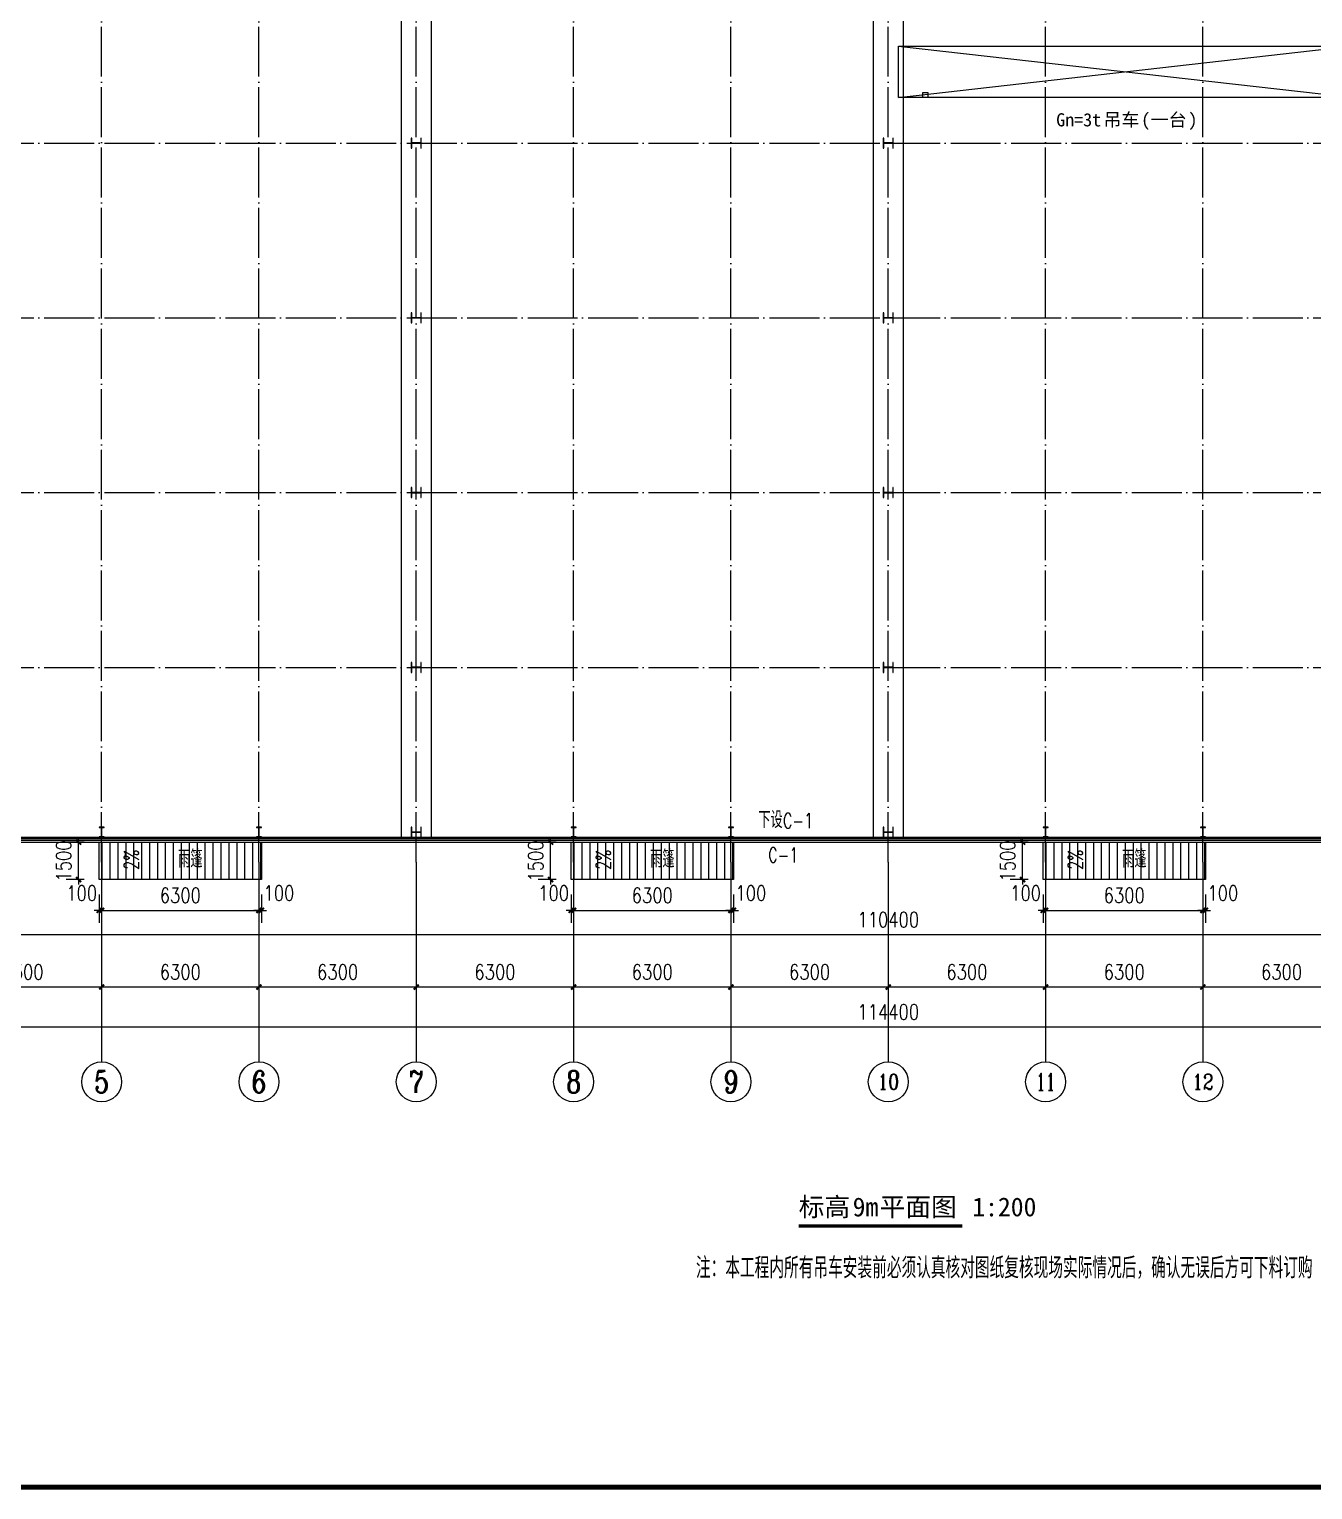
# Model space of a CAD drawing. Extents: x -21908402 to 2288787, y 79687 to 5079726.
# Drawn here: x 2142909 to 2194310, y 319187 to 377685 of the extents above; entities that cross this region are included whole.
import ezdxf
from ezdxf.enums import TextEntityAlignment as Align

# ---------------------------------------------------------------- set-up
doc = ezdxf.new("R2010")
doc.units = 0
doc.header["$LTSCALE"] = 1000
doc.linetypes.add('DOTE', pattern=[2.42, 2, -0.2, 0.02, -0.2])
doc.layers.get('0').update_dxf_attribs({"linetype": 'CONTINUOUS'})
doc.layers.get('DEFPOINTS').update_dxf_attribs({"linetype": 'CONTINUOUS'})
for name, color, linetype in [('AXIS', 3, 'CONTINUOUS'), ('AXIS_TEXT', 7, 'CONTINUOUS'), ('COLUMN', 9, 'CONTINUOUS'), ('DIM_SYMB', 3, 'CONTINUOUS'), ('DOTE', 1, 'DOTE'), ('PUB_DIM', 3, 'CONTINUOUS'), ('PUB_TEXT', 7, 'CONTINUOUS'), ('PUB_TITLE', 4, 'CONTINUOUS'), ('WALL', 6, 'CONTINUOUS'), ('WINDOW', 94, 'CONTINUOUS'), ('WINDOW_TEXT', 7, 'CONTINUOUS'), ('填充', 8, 'CONTINUOUS')]:
    doc.layers.add(name, color=color, linetype=linetype)
doc.styles.add('_TCH_AXIS', font='COMPLEX', dxfattribs={"bigfont": 'GBCBIG'})
doc.styles.add('_TCH_DIM', font='SIMPLEX', dxfattribs={"bigfont": 'GBCBIG'})
doc.styles.add('_TCH_DYN', font='')
doc.styles.add('_TCH_WINDOW', font='SIMPLEX', dxfattribs={"bigfont": 'GBCBIG'})
doc.styles.add('COMPLEX', font='COMPLEX')
doc.styles.add('DIM_FONT', font='simplex.shx', dxfattribs={"width": 0.8})
doc.styles.get("Standard").update_dxf_attribs({"font": 'tssdeng.shx', "width": 0.7, "bigfont": 'hztxt.shx'})
doc.styles.get('_TCH_DYN').set_extended_font_data('SimSun')
doc.dimstyles.new('DIMN200', dxfattribs={"dimscale": 2, "dimtxt": 300, "dimasz": 100, "dimexe": 250, "dimexo": 300, "dimgap": 150, "dimtad": 1, "dimdec": 0, "dimzin": 0, "dimtxsty": 'DIM_FONT', "dimblk": 'ARCHTICK', "dimcen": 0.09, "dimclrt": 7, "dimazin": 3, "dimtfac": 1, "dimtdec": 0, "dimtix": 1, "dimtmove": 0, "dimatfit": 3, "dimtolj": 1, "dimtzin": 0})

# ---------------------------------------------------------------- blocks, each defined once
blk = doc.blocks.new('DC')
at = {"color": 2}
for p, q in [((2139922, 388954), (2158083, 391012)), ((2139922, 391012), (2158083, 388954))]:
    blk.add_line(p, q, dxfattribs=at)
for points in [[(2139922, 391012), (2158083, 391012), (2158083, 388954), (2139922, 388954)], [(2140895, 389154), (2141095, 389154), (2141095, 388954), (2140895, 388954)]]:
    blk.add_lwpolyline(points, close=True, dxfattribs=at)
blk = doc.blocks.new('_ARCHTICK')
at = {"color": 0, "linetype": 'BYBLOCK', "const_width": 0.4}
blk.add_lwpolyline([(-0.5, -0.5), (0.5, 0.5)], dxfattribs=at)
blk = doc.blocks.new('*D214')
at = {"layer": 'DEFPOINTS', "color": 0}
for p in [(2182689, 345125), (2183510, 345125), (2183510, 343625)]:
    blk.add_point(p, dxfattribs=at)
at = {"layer": 'PUB_DIM', "color": 0}
for p, q in [((2182689, 345125), (2182689, 345325)), ((2182910, 345125), (2182189, 345125)), ((2182689, 343625), (2182689, 345125)), ((2182910, 343625), (2182189, 343625)), ((2182689, 343625), (2182689, 343425))]:
    blk.add_line(p, q, dxfattribs=at)
at = {"layer": 'PUB_DIM', "color": 0, "xscale": 200, "yscale": 200, "zscale": 200}
for p, rotation in [((2182689, 345125), 270), ((2182689, 343625), 90)]:
    blk.add_blockref('_ARCHTICK', p, dxfattribs=dict(at, rotation=rotation))
at = {"layer": 'PUB_DIM', "color": 7, "insert": (2182089, 344375), "char_height": 600, "attachment_point": 5, "rotation": 90, "style": 'DIM_FONT'}
blk.add_mtext('\\A1;1500', dxfattribs=at)
blk = doc.blocks.new('*D215')
at = {"layer": 'DEFPOINTS', "color": 0}
for p in [(2183510, 343625), (2183610, 343625), (2183610, 342395)]:
    blk.add_point(p, dxfattribs=at)
at = {"layer": 'PUB_DIM', "color": 0}
for p, q in [((2183510, 343025), (2183510, 341895)), ((2183610, 343025), (2183610, 341895)), ((2183510, 342395), (2183310, 342395)), ((2183510, 342395), (2183610, 342395)), ((2183610, 342395), (2183810, 342395))]:
    blk.add_line(p, q, dxfattribs=at)
at = {"layer": 'PUB_DIM', "color": 0, "xscale": 200, "yscale": 200, "zscale": 200}
blk.add_blockref('_ARCHTICK', (2183510, 342395), dxfattribs=at)
at = {"layer": 'PUB_DIM', "color": 0, "xscale": 200, "yscale": 200, "zscale": 200, "rotation": 180}
blk.add_blockref('_ARCHTICK', (2183610, 342395), dxfattribs=at)
at = {"layer": 'PUB_DIM', "color": 7, "insert": (2182810, 343085), "char_height": 600, "attachment_point": 5, "style": 'DIM_FONT'}
blk.add_mtext('\\A1;100', dxfattribs=at)
blk = doc.blocks.new('*D216')
at = {"layer": 'DEFPOINTS', "color": 0}
for p in [(2183610, 343625), (2189910, 343625), (2189910, 342395)]:
    blk.add_point(p, dxfattribs=at)
at = {"layer": 'PUB_DIM', "color": 0}
for p, q in [((2183610, 343025), (2183610, 341895)), ((2189910, 343025), (2189910, 341895)), ((2183610, 342395), (2189910, 342395))]:
    blk.add_line(p, q, dxfattribs=at)
at = {"layer": 'PUB_DIM', "color": 0, "xscale": 200, "yscale": 200, "zscale": 200, "rotation": 180}
blk.add_blockref('_ARCHTICK', (2183610, 342395), dxfattribs=at)
at = {"layer": 'PUB_DIM', "color": 0, "xscale": 200, "yscale": 200, "zscale": 200}
blk.add_blockref('_ARCHTICK', (2189910, 342395), dxfattribs=at)
at = {"layer": 'PUB_DIM', "color": 7, "insert": (2186760, 342995), "char_height": 600, "attachment_point": 5, "style": 'DIM_FONT'}
blk.add_mtext('\\A1;6300', dxfattribs=at)
blk = doc.blocks.new('*D217')
at = {"layer": 'DEFPOINTS', "color": 0}
for p in [(2189910, 343625), (2190010, 343625), (2190010, 342395)]:
    blk.add_point(p, dxfattribs=at)
at = {"layer": 'PUB_DIM', "color": 0}
for p, q in [((2189910, 343025), (2189910, 341895)), ((2190010, 343025), (2190010, 341895)), ((2189910, 342395), (2189710, 342395)), ((2189910, 342395), (2190010, 342395)), ((2190010, 342395), (2190210, 342395))]:
    blk.add_line(p, q, dxfattribs=at)
at = {"layer": 'PUB_DIM', "color": 0, "xscale": 200, "yscale": 200, "zscale": 200}
blk.add_blockref('_ARCHTICK', (2189910, 342395), dxfattribs=at)
at = {"layer": 'PUB_DIM', "color": 0, "xscale": 200, "yscale": 200, "zscale": 200, "rotation": 180}
blk.add_blockref('_ARCHTICK', (2190010, 342395), dxfattribs=at)
at = {"layer": 'PUB_DIM', "color": 7, "insert": (2190710, 343085), "char_height": 600, "attachment_point": 5, "style": 'DIM_FONT'}
blk.add_mtext('\\A1;100', dxfattribs=at)
blk = doc.blocks.new('*D218')
at = {"layer": 'DEFPOINTS', "color": 0}
for p in [(2163789, 345125), (2164610, 345125), (2164610, 343625)]:
    blk.add_point(p, dxfattribs=at)
at = {"layer": 'PUB_DIM', "color": 0}
for p, q in [((2163789, 345125), (2163789, 345325)), ((2164010, 345125), (2163289, 345125)), ((2163789, 343625), (2163789, 345125)), ((2164010, 343625), (2163289, 343625)), ((2163789, 343625), (2163789, 343425))]:
    blk.add_line(p, q, dxfattribs=at)
at = {"layer": 'PUB_DIM', "color": 0, "xscale": 200, "yscale": 200, "zscale": 200}
for p, rotation in [((2163789, 345125), 270), ((2163789, 343625), 90)]:
    blk.add_blockref('_ARCHTICK', p, dxfattribs=dict(at, rotation=rotation))
at = {"layer": 'PUB_DIM', "color": 7, "insert": (2163189, 344375), "char_height": 600, "attachment_point": 5, "rotation": 90, "style": 'DIM_FONT'}
blk.add_mtext('\\A1;1500', dxfattribs=at)
blk = doc.blocks.new('*D219')
at = {"layer": 'DEFPOINTS', "color": 0}
for p in [(2164610, 343625), (2164710, 343625), (2164710, 342395)]:
    blk.add_point(p, dxfattribs=at)
at = {"layer": 'PUB_DIM', "color": 0}
for p, q in [((2164610, 343025), (2164610, 341895)), ((2164710, 343025), (2164710, 341895)), ((2164610, 342395), (2164410, 342395)), ((2164610, 342395), (2164710, 342395)), ((2164710, 342395), (2164910, 342395))]:
    blk.add_line(p, q, dxfattribs=at)
at = {"layer": 'PUB_DIM', "color": 0, "xscale": 200, "yscale": 200, "zscale": 200}
blk.add_blockref('_ARCHTICK', (2164610, 342395), dxfattribs=at)
at = {"layer": 'PUB_DIM', "color": 0, "xscale": 200, "yscale": 200, "zscale": 200, "rotation": 180}
blk.add_blockref('_ARCHTICK', (2164710, 342395), dxfattribs=at)
at = {"layer": 'PUB_DIM', "color": 7, "insert": (2163910, 343085), "char_height": 600, "attachment_point": 5, "style": 'DIM_FONT'}
blk.add_mtext('\\A1;100', dxfattribs=at)
blk = doc.blocks.new('*D220')
at = {"layer": 'DEFPOINTS', "color": 0}
for p in [(2164710, 343625), (2171010, 343625), (2171010, 342395)]:
    blk.add_point(p, dxfattribs=at)
at = {"layer": 'PUB_DIM', "color": 0}
for p, q in [((2164710, 343025), (2164710, 341895)), ((2171010, 343025), (2171010, 341895)), ((2164710, 342395), (2171010, 342395))]:
    blk.add_line(p, q, dxfattribs=at)
at = {"layer": 'PUB_DIM', "color": 0, "xscale": 200, "yscale": 200, "zscale": 200, "rotation": 180}
blk.add_blockref('_ARCHTICK', (2164710, 342395), dxfattribs=at)
at = {"layer": 'PUB_DIM', "color": 0, "xscale": 200, "yscale": 200, "zscale": 200}
blk.add_blockref('_ARCHTICK', (2171010, 342395), dxfattribs=at)
at = {"layer": 'PUB_DIM', "color": 7, "insert": (2167860, 342995), "char_height": 600, "attachment_point": 5, "style": 'DIM_FONT'}
blk.add_mtext('\\A1;6300', dxfattribs=at)
blk = doc.blocks.new('*D221')
at = {"layer": 'DEFPOINTS', "color": 0}
for p in [(2171010, 343625), (2171110, 343625), (2171110, 342395)]:
    blk.add_point(p, dxfattribs=at)
at = {"layer": 'PUB_DIM', "color": 0}
for p, q in [((2171010, 343025), (2171010, 341895)), ((2171110, 343025), (2171110, 341895)), ((2171010, 342395), (2170810, 342395)), ((2171010, 342395), (2171110, 342395)), ((2171110, 342395), (2171310, 342395))]:
    blk.add_line(p, q, dxfattribs=at)
at = {"layer": 'PUB_DIM', "color": 0, "xscale": 200, "yscale": 200, "zscale": 200}
blk.add_blockref('_ARCHTICK', (2171010, 342395), dxfattribs=at)
at = {"layer": 'PUB_DIM', "color": 0, "xscale": 200, "yscale": 200, "zscale": 200, "rotation": 180}
blk.add_blockref('_ARCHTICK', (2171110, 342395), dxfattribs=at)
at = {"layer": 'PUB_DIM', "color": 7, "insert": (2171810, 343085), "char_height": 600, "attachment_point": 5, "style": 'DIM_FONT'}
blk.add_mtext('\\A1;100', dxfattribs=at)
blk = doc.blocks.new('*D222')
at = {"layer": 'DEFPOINTS', "color": 0}
for p in [(2144889, 345125), (2145710, 345125), (2145710, 343625)]:
    blk.add_point(p, dxfattribs=at)
at = {"layer": 'PUB_DIM', "color": 0}
for p, q in [((2144889, 345125), (2144889, 345325)), ((2145110, 345125), (2144389, 345125)), ((2144889, 343625), (2144889, 345125)), ((2145110, 343625), (2144389, 343625)), ((2144889, 343625), (2144889, 343425))]:
    blk.add_line(p, q, dxfattribs=at)
at = {"layer": 'PUB_DIM', "color": 0, "xscale": 200, "yscale": 200, "zscale": 200}
for p, rotation in [((2144889, 345125), 270), ((2144889, 343625), 90)]:
    blk.add_blockref('_ARCHTICK', p, dxfattribs=dict(at, rotation=rotation))
at = {"layer": 'PUB_DIM', "color": 7, "insert": (2144289, 344375), "char_height": 600, "attachment_point": 5, "rotation": 90, "style": 'DIM_FONT'}
blk.add_mtext('\\A1;1500', dxfattribs=at)
blk = doc.blocks.new('*D223')
at = {"layer": 'DEFPOINTS', "color": 0}
for p in [(2145710, 343625), (2145810, 343625), (2145810, 342395)]:
    blk.add_point(p, dxfattribs=at)
at = {"layer": 'PUB_DIM', "color": 0}
for p, q in [((2145710, 343025), (2145710, 341895)), ((2145810, 343025), (2145810, 341895)), ((2145710, 342395), (2145510, 342395)), ((2145710, 342395), (2145810, 342395)), ((2145810, 342395), (2146010, 342395))]:
    blk.add_line(p, q, dxfattribs=at)
at = {"layer": 'PUB_DIM', "color": 0, "xscale": 200, "yscale": 200, "zscale": 200}
blk.add_blockref('_ARCHTICK', (2145710, 342395), dxfattribs=at)
at = {"layer": 'PUB_DIM', "color": 0, "xscale": 200, "yscale": 200, "zscale": 200, "rotation": 180}
blk.add_blockref('_ARCHTICK', (2145810, 342395), dxfattribs=at)
at = {"layer": 'PUB_DIM', "color": 7, "insert": (2145010, 343085), "char_height": 600, "attachment_point": 5, "style": 'DIM_FONT'}
blk.add_mtext('\\A1;100', dxfattribs=at)
blk = doc.blocks.new('*D224')
at = {"layer": 'DEFPOINTS', "color": 0}
for p in [(2145810, 343625), (2152110, 343625), (2152110, 342395)]:
    blk.add_point(p, dxfattribs=at)
at = {"layer": 'PUB_DIM', "color": 0}
for p, q in [((2145810, 343025), (2145810, 341895)), ((2152110, 343025), (2152110, 341895)), ((2145810, 342395), (2152110, 342395))]:
    blk.add_line(p, q, dxfattribs=at)
at = {"layer": 'PUB_DIM', "color": 0, "xscale": 200, "yscale": 200, "zscale": 200, "rotation": 180}
blk.add_blockref('_ARCHTICK', (2145810, 342395), dxfattribs=at)
at = {"layer": 'PUB_DIM', "color": 0, "xscale": 200, "yscale": 200, "zscale": 200}
blk.add_blockref('_ARCHTICK', (2152110, 342395), dxfattribs=at)
at = {"layer": 'PUB_DIM', "color": 7, "insert": (2148960, 342995), "char_height": 600, "attachment_point": 5, "style": 'DIM_FONT'}
blk.add_mtext('\\A1;6300', dxfattribs=at)
blk = doc.blocks.new('*D225')
at = {"layer": 'DEFPOINTS', "color": 0}
for p in [(2152110, 343625), (2152210, 343625), (2152210, 342395)]:
    blk.add_point(p, dxfattribs=at)
at = {"layer": 'PUB_DIM', "color": 0}
for p, q in [((2152110, 343025), (2152110, 341895)), ((2152210, 343025), (2152210, 341895)), ((2152110, 342395), (2151910, 342395)), ((2152110, 342395), (2152210, 342395)), ((2152210, 342395), (2152410, 342395))]:
    blk.add_line(p, q, dxfattribs=at)
at = {"layer": 'PUB_DIM', "color": 0, "xscale": 200, "yscale": 200, "zscale": 200}
blk.add_blockref('_ARCHTICK', (2152110, 342395), dxfattribs=at)
at = {"layer": 'PUB_DIM', "color": 0, "xscale": 200, "yscale": 200, "zscale": 200, "rotation": 180}
blk.add_blockref('_ARCHTICK', (2152210, 342395), dxfattribs=at)
at = {"layer": 'PUB_DIM', "color": 7, "insert": (2152910, 343085), "char_height": 600, "attachment_point": 5, "style": 'DIM_FONT'}
blk.add_mtext('\\A1;100', dxfattribs=at)
blk = doc.blocks.new('*D240')
at = {"layer": 'DEFPOINTS', "color": 0}
for p in [(2122110, 344828), (2232510, 344828), (2232510, 341421)]:
    blk.add_point(p, dxfattribs=at)
at = {"layer": 'PUB_DIM', "color": 0}
for p, q in [((2122110, 344228), (2122110, 340921)), ((2232510, 344228), (2232510, 340921)), ((2122110, 341421), (2232510, 341421))]:
    blk.add_line(p, q, dxfattribs=at)
at = {"layer": 'PUB_DIM', "color": 0, "xscale": 200, "yscale": 200, "zscale": 200, "rotation": 180}
blk.add_blockref('_ARCHTICK', (2122110, 341421), dxfattribs=at)
at = {"layer": 'PUB_DIM', "color": 0, "xscale": 200, "yscale": 200, "zscale": 200}
blk.add_blockref('_ARCHTICK', (2232510, 341421), dxfattribs=at)
at = {"layer": 'PUB_DIM', "color": 7, "insert": (2177310, 342021), "char_height": 600, "attachment_point": 5, "style": 'DIM_FONT'}
blk.add_mtext('\\A1;110400', dxfattribs=at)
blk = doc.blocks.new('*D267')
at = {"layer": 'AXIS', "color": 0}
for p, q in [((2139510, 343725), (2139510, 338825)), ((2145810, 343725), (2145810, 338825)), ((2139510, 339325), (2145810, 339325))]:
    blk.add_line(p, q, dxfattribs=at)
at = {"layer": 'DEFPOINTS', "color": 0}
for p in [(2139510, 344325), (2145810, 344325), (2145810, 339325)]:
    blk.add_point(p, dxfattribs=at)
at = {"layer": 'AXIS', "color": 0, "xscale": 200, "yscale": 200, "zscale": 200, "rotation": 180}
blk.add_blockref('_ARCHTICK', (2139510, 339325), dxfattribs=at)
at = {"layer": 'AXIS', "color": 0, "xscale": 200, "yscale": 200, "zscale": 200}
blk.add_blockref('_ARCHTICK', (2145810, 339325), dxfattribs=at)
at = {"layer": 'AXIS', "color": 7, "insert": (2142660, 339925), "char_height": 600, "attachment_point": 5, "style": 'DIM_FONT'}
blk.add_mtext('\\A1;6300', dxfattribs=at)
blk = doc.blocks.new('*D268')
at = {"layer": 'AXIS', "color": 0}
for p, q in [((2145810, 343725), (2145810, 338825)), ((2152110, 343725), (2152110, 338825)), ((2145810, 339325), (2152110, 339325))]:
    blk.add_line(p, q, dxfattribs=at)
at = {"layer": 'DEFPOINTS', "color": 0}
for p in [(2145810, 344325), (2152110, 344325), (2152110, 339325)]:
    blk.add_point(p, dxfattribs=at)
at = {"layer": 'AXIS', "color": 0, "xscale": 200, "yscale": 200, "zscale": 200, "rotation": 180}
blk.add_blockref('_ARCHTICK', (2145810, 339325), dxfattribs=at)
at = {"layer": 'AXIS', "color": 0, "xscale": 200, "yscale": 200, "zscale": 200}
blk.add_blockref('_ARCHTICK', (2152110, 339325), dxfattribs=at)
at = {"layer": 'AXIS', "color": 7, "insert": (2148960, 339925), "char_height": 600, "attachment_point": 5, "style": 'DIM_FONT'}
blk.add_mtext('\\A1;6300', dxfattribs=at)
blk = doc.blocks.new('*D269')
at = {"layer": 'AXIS', "color": 0}
for p, q in [((2152110, 343725), (2152110, 338825)), ((2158410, 343725), (2158410, 338825)), ((2152110, 339325), (2158410, 339325))]:
    blk.add_line(p, q, dxfattribs=at)
at = {"layer": 'DEFPOINTS', "color": 0}
for p in [(2152110, 344325), (2158410, 344325), (2158410, 339325)]:
    blk.add_point(p, dxfattribs=at)
at = {"layer": 'AXIS', "color": 0, "xscale": 200, "yscale": 200, "zscale": 200, "rotation": 180}
blk.add_blockref('_ARCHTICK', (2152110, 339325), dxfattribs=at)
at = {"layer": 'AXIS', "color": 0, "xscale": 200, "yscale": 200, "zscale": 200}
blk.add_blockref('_ARCHTICK', (2158410, 339325), dxfattribs=at)
at = {"layer": 'AXIS', "color": 7, "insert": (2155260, 339925), "char_height": 600, "attachment_point": 5, "style": 'DIM_FONT'}
blk.add_mtext('\\A1;6300', dxfattribs=at)
blk = doc.blocks.new('*D270')
at = {"layer": 'AXIS', "color": 0}
for p, q in [((2158410, 343725), (2158410, 338825)), ((2164710, 343725), (2164710, 338825)), ((2158410, 339325), (2164710, 339325))]:
    blk.add_line(p, q, dxfattribs=at)
at = {"layer": 'DEFPOINTS', "color": 0}
for p in [(2158410, 344325), (2164710, 344325), (2164710, 339325)]:
    blk.add_point(p, dxfattribs=at)
at = {"layer": 'AXIS', "color": 0, "xscale": 200, "yscale": 200, "zscale": 200, "rotation": 180}
blk.add_blockref('_ARCHTICK', (2158410, 339325), dxfattribs=at)
at = {"layer": 'AXIS', "color": 0, "xscale": 200, "yscale": 200, "zscale": 200}
blk.add_blockref('_ARCHTICK', (2164710, 339325), dxfattribs=at)
at = {"layer": 'AXIS', "color": 7, "insert": (2161560, 339925), "char_height": 600, "attachment_point": 5, "style": 'DIM_FONT'}
blk.add_mtext('\\A1;6300', dxfattribs=at)
blk = doc.blocks.new('*D271')
at = {"layer": 'AXIS', "color": 0}
for p, q in [((2164710, 343725), (2164710, 338825)), ((2171010, 343725), (2171010, 338825)), ((2164710, 339325), (2171010, 339325))]:
    blk.add_line(p, q, dxfattribs=at)
at = {"layer": 'DEFPOINTS', "color": 0}
for p in [(2164710, 344325), (2171010, 344325), (2171010, 339325)]:
    blk.add_point(p, dxfattribs=at)
at = {"layer": 'AXIS', "color": 0, "xscale": 200, "yscale": 200, "zscale": 200, "rotation": 180}
blk.add_blockref('_ARCHTICK', (2164710, 339325), dxfattribs=at)
at = {"layer": 'AXIS', "color": 0, "xscale": 200, "yscale": 200, "zscale": 200}
blk.add_blockref('_ARCHTICK', (2171010, 339325), dxfattribs=at)
at = {"layer": 'AXIS', "color": 7, "insert": (2167860, 339925), "char_height": 600, "attachment_point": 5, "style": 'DIM_FONT'}
blk.add_mtext('\\A1;6300', dxfattribs=at)
blk = doc.blocks.new('*D272')
at = {"layer": 'AXIS', "color": 0}
for p, q in [((2171010, 343725), (2171010, 338825)), ((2177310, 343725), (2177310, 338825)), ((2171010, 339325), (2177310, 339325))]:
    blk.add_line(p, q, dxfattribs=at)
at = {"layer": 'DEFPOINTS', "color": 0}
for p in [(2171010, 344325), (2177310, 344325), (2177310, 339325)]:
    blk.add_point(p, dxfattribs=at)
at = {"layer": 'AXIS', "color": 0, "xscale": 200, "yscale": 200, "zscale": 200, "rotation": 180}
blk.add_blockref('_ARCHTICK', (2171010, 339325), dxfattribs=at)
at = {"layer": 'AXIS', "color": 0, "xscale": 200, "yscale": 200, "zscale": 200}
blk.add_blockref('_ARCHTICK', (2177310, 339325), dxfattribs=at)
at = {"layer": 'AXIS', "color": 7, "insert": (2174160, 339925), "char_height": 600, "attachment_point": 5, "style": 'DIM_FONT'}
blk.add_mtext('\\A1;6300', dxfattribs=at)
blk = doc.blocks.new('*D273')
at = {"layer": 'AXIS', "color": 0}
for p, q in [((2177310, 343725), (2177310, 338825)), ((2183610, 343725), (2183610, 338825)), ((2177310, 339325), (2183610, 339325))]:
    blk.add_line(p, q, dxfattribs=at)
at = {"layer": 'DEFPOINTS', "color": 0}
for p in [(2177310, 344325), (2183610, 344325), (2183610, 339325)]:
    blk.add_point(p, dxfattribs=at)
at = {"layer": 'AXIS', "color": 0, "xscale": 200, "yscale": 200, "zscale": 200, "rotation": 180}
blk.add_blockref('_ARCHTICK', (2177310, 339325), dxfattribs=at)
at = {"layer": 'AXIS', "color": 0, "xscale": 200, "yscale": 200, "zscale": 200}
blk.add_blockref('_ARCHTICK', (2183610, 339325), dxfattribs=at)
at = {"layer": 'AXIS', "color": 7, "insert": (2180460, 339925), "char_height": 600, "attachment_point": 5, "style": 'DIM_FONT'}
blk.add_mtext('\\A1;6300', dxfattribs=at)
blk = doc.blocks.new('*D274')
at = {"layer": 'AXIS', "color": 0}
for p, q in [((2183610, 343725), (2183610, 338825)), ((2189910, 343725), (2189910, 338825)), ((2183610, 339325), (2189910, 339325))]:
    blk.add_line(p, q, dxfattribs=at)
at = {"layer": 'DEFPOINTS', "color": 0}
for p in [(2183610, 344325), (2189910, 344325), (2189910, 339325)]:
    blk.add_point(p, dxfattribs=at)
at = {"layer": 'AXIS', "color": 0, "xscale": 200, "yscale": 200, "zscale": 200, "rotation": 180}
blk.add_blockref('_ARCHTICK', (2183610, 339325), dxfattribs=at)
at = {"layer": 'AXIS', "color": 0, "xscale": 200, "yscale": 200, "zscale": 200}
blk.add_blockref('_ARCHTICK', (2189910, 339325), dxfattribs=at)
at = {"layer": 'AXIS', "color": 7, "insert": (2186760, 339925), "char_height": 600, "attachment_point": 5, "style": 'DIM_FONT'}
blk.add_mtext('\\A1;6300', dxfattribs=at)
blk = doc.blocks.new('*D275')
at = {"layer": 'AXIS', "color": 0}
for p, q in [((2189910, 343725), (2189910, 338825)), ((2196210, 343725), (2196210, 338825)), ((2189910, 339325), (2196210, 339325))]:
    blk.add_line(p, q, dxfattribs=at)
at = {"layer": 'DEFPOINTS', "color": 0}
for p in [(2189910, 344325), (2196210, 344325), (2196210, 339325)]:
    blk.add_point(p, dxfattribs=at)
at = {"layer": 'AXIS', "color": 0, "xscale": 200, "yscale": 200, "zscale": 200, "rotation": 180}
blk.add_blockref('_ARCHTICK', (2189910, 339325), dxfattribs=at)
at = {"layer": 'AXIS', "color": 0, "xscale": 200, "yscale": 200, "zscale": 200}
blk.add_blockref('_ARCHTICK', (2196210, 339325), dxfattribs=at)
at = {"layer": 'AXIS', "color": 7, "insert": (2193060, 339925), "char_height": 600, "attachment_point": 5, "style": 'DIM_FONT'}
blk.add_mtext('\\A1;6300', dxfattribs=at)
blk = doc.blocks.new('*D283')
at = {"layer": 'AXIS', "color": 0}
for p, q in [((2120110, 343725), (2120110, 337225)), ((2234510, 343725), (2234510, 337225)), ((2120110, 337725), (2234510, 337725))]:
    blk.add_line(p, q, dxfattribs=at)
at = {"layer": 'DEFPOINTS', "color": 0}
for p in [(2120110, 344325), (2234510, 344325), (2234510, 337725)]:
    blk.add_point(p, dxfattribs=at)
at = {"layer": 'AXIS', "color": 0, "xscale": 200, "yscale": 200, "zscale": 200, "rotation": 180}
blk.add_blockref('_ARCHTICK', (2120110, 337725), dxfattribs=at)
at = {"layer": 'AXIS', "color": 0, "xscale": 200, "yscale": 200, "zscale": 200}
blk.add_blockref('_ARCHTICK', (2234510, 337725), dxfattribs=at)
at = {"layer": 'AXIS', "color": 7, "insert": (2177310, 338325), "char_height": 600, "attachment_point": 5, "style": 'DIM_FONT'}
blk.add_mtext('\\A1;114400', dxfattribs=at)
blk = doc.blocks.new('_AXISO')
blk.add_circle((0, 0), 0.5)
at = {"layer": 'AXIS_TEXT', "style": 'COMPLEX', "width": 1.041667}
blk.add_attdef('A', text='', height=0.56, dxfattribs=at).set_placement((-0.25, -0.28), (0.25, -0.28), align=Align.FIT)
blk = doc.blocks.new('$WINLIB2D$00000001')
at = {"color": 0}
for points in [[(-0.5, 0.5), (0.5, 0.5)], [(0.5, 0.16667), (-0.5, 0.16667)], [(0.5, -0.16667), (-0.5, -0.16667)], [(-0.5, -0.5), (0.5, -0.5)]]:
    blk.add_lwpolyline(points, dxfattribs=at)

msp = doc.modelspace()

# ---------------------------------------------------------------- hatches: boundary and pattern name
at = {"layer": '填充'}
h = msp.add_hatch(dxfattribs=at)
h.set_pattern_fill('ANSI31', color=1, scale=200, angle=45, style=0)
h.set_pattern_definition([(90, (18900, 0), (-317.5, 3e-14), [])])
h.paths.add_polyline_path([(2145710, 345125.2), (2152210, 345125.2), (2152210, 343625.2), (2145710, 343625.2)])
h = msp.add_hatch(dxfattribs=at)
h.set_pattern_fill('ANSI31', color=1, scale=200, angle=45, style=0)
h.set_pattern_definition([(90, (37800, 0), (-317.5, 3e-14), [])])
h.paths.add_polyline_path([(2164610, 345125.2), (2171110, 345125.2), (2171110, 343625.2), (2164610, 343625.2)])
h = msp.add_hatch(dxfattribs=at)
h.set_pattern_fill('ANSI31', color=1, scale=200, angle=45, style=0)
h.set_pattern_definition([(90, (56700, 0), (-317.5, 3e-14), [])])
h.paths.add_polyline_path([(2183510, 345125.2), (2190010, 345125.2), (2190010, 343625.2), (2183510, 343625.2)])

# ---------------------------------------------------------------- linework, layer by layer
at = {"color": 2, "linetype": 'DOTE', "const_width": 50}
for points in [[(2157810, 414925.2), (2157810, 345325.2)], [(2159010, 414925.2), (2159010, 345325.2)], [(2176710, 414925.2), (2176710, 345325.2)], [(2177910, 414925.2), (2177910, 345325.2)]]:
    msp.add_lwpolyline(points, dxfattribs=at)
for points in [[(2145710, 345125.2), (2152210, 345125.2), (2152210, 343625.2), (2145710, 343625.2)], [(2164610, 345125.2), (2171110, 345125.2), (2171110, 343625.2), (2164610, 343625.2)], [(2183510, 345125.2), (2190010, 345125.2), (2190010, 343625.2), (2183510, 343625.2)]]:
    msp.add_lwpolyline(points, close=True)
at = {"layer": 'AXIS'}
for p, q in [((2145810, 344325.2), (2145810, 336325.2)), ((2152110, 344325.2), (2152110, 336325.2)), ((2158410, 344325.2), (2158410, 336325.2)), ((2164710, 344325.2), (2164710, 336325.2)), ((2171010, 344325.2), (2171010, 336325.2)), ((2177310, 344325.2), (2177310, 336325.2)), ((2183610, 344325.2), (2183610, 336325.2)), ((2189910, 344325.2), (2189910, 336325.2))]:
    msp.add_line(p, q, dxfattribs=at)
at = {"layer": 'COLUMN'}
for p, q in [((2158226, 373325.2), (2158210, 373325.2)), ((2158210, 373325.2), (2158210, 372925.2)), ((2158226, 373130.2), (2158226, 373325.2)), ((2158610, 373325.2), (2158594, 373325.2)), ((2158594, 373325.2), (2158594, 373130.2)), ((2158610, 372925.2), (2158610, 373325.2)), ((2177126, 373325.2), (2177110, 373325.2)), ((2177110, 373325.2), (2177110, 372925.2)), ((2177126, 373130.2), (2177126, 373325.2)), ((2177510, 373325.2), (2177494, 373325.2)), ((2177494, 373325.2), (2177494, 373130.2)), ((2177510, 372925.2), (2177510, 373325.2)), ((2158210, 372925.2), (2158226, 372925.2)), ((2158594, 373130.2), (2158226, 373130.2)), ((2158226, 373120.2), (2158594, 373120.2)), ((2158226, 372925.2), (2158226, 373120.2)), ((2158594, 373120.2), (2158594, 372925.2)), ((2158594, 372925.2), (2158610, 372925.2)), ((2177110, 372925.2), (2177126, 372925.2)), ((2177494, 373130.2), (2177126, 373130.2)), ((2177126, 373120.2), (2177494, 373120.2)), ((2177126, 372925.2), (2177126, 373120.2)), ((2177494, 373120.2), (2177494, 372925.2)), ((2177494, 372925.2), (2177510, 372925.2)), ((2158226, 366325.2), (2158210, 366325.2)), ((2158210, 366325.2), (2158210, 365925.2)), ((2158226, 366130.2), (2158226, 366325.2)), ((2158610, 366325.2), (2158594, 366325.2)), ((2158594, 366325.2), (2158594, 366130.2)), ((2158610, 365925.2), (2158610, 366325.2)), ((2177126, 366325.2), (2177110, 366325.2)), ((2177110, 366325.2), (2177110, 365925.2)), ((2177126, 366130.2), (2177126, 366325.2)), ((2177510, 366325.2), (2177494, 366325.2)), ((2177494, 366325.2), (2177494, 366130.2)), ((2177510, 365925.2), (2177510, 366325.2)), ((2158210, 365925.2), (2158226, 365925.2)), ((2158594, 366130.2), (2158226, 366130.2)), ((2158226, 366120.2), (2158594, 366120.2)), ((2158226, 365925.2), (2158226, 366120.2)), ((2158594, 366120.2), (2158594, 365925.2)), ((2158594, 365925.2), (2158610, 365925.2)), ((2177110, 365925.2), (2177126, 365925.2)), ((2177494, 366130.2), (2177126, 366130.2)), ((2177126, 366120.2), (2177494, 366120.2)), ((2177126, 365925.2), (2177126, 366120.2)), ((2177494, 366120.2), (2177494, 365925.2)), ((2177494, 365925.2), (2177510, 365925.2)), ((2158226, 359325.2), (2158210, 359325.2)), ((2158210, 359325.2), (2158210, 358925.2)), ((2158226, 359130.2), (2158226, 359325.2)), ((2158610, 359325.2), (2158594, 359325.2)), ((2158594, 359325.2), (2158594, 359130.2)), ((2158610, 358925.2), (2158610, 359325.2)), ((2177126, 359325.2), (2177110, 359325.2)), ((2177110, 359325.2), (2177110, 358925.2)), ((2177126, 359130.2), (2177126, 359325.2)), ((2177510, 359325.2), (2177494, 359325.2)), ((2177494, 359325.2), (2177494, 359130.2)), ((2177510, 358925.2), (2177510, 359325.2)), ((2158210, 358925.2), (2158226, 358925.2)), ((2158594, 359130.2), (2158226, 359130.2)), ((2158226, 359120.2), (2158594, 359120.2)), ((2158226, 358925.2), (2158226, 359120.2)), ((2158594, 359120.2), (2158594, 358925.2)), ((2158594, 358925.2), (2158610, 358925.2)), ((2177110, 358925.2), (2177126, 358925.2)), ((2177494, 359130.2), (2177126, 359130.2)), ((2177126, 359120.2), (2177494, 359120.2)), ((2177126, 358925.2), (2177126, 359120.2)), ((2177494, 359120.2), (2177494, 358925.2)), ((2177494, 358925.2), (2177510, 358925.2)), ((2158226, 352325.2), (2158210, 352325.2)), ((2158210, 352325.2), (2158210, 351925.2)), ((2158226, 352130.2), (2158226, 352325.2)), ((2158610, 352325.2), (2158594, 352325.2)), ((2158594, 352325.2), (2158594, 352130.2)), ((2158610, 351925.2), (2158610, 352325.2)), ((2177126, 352325.2), (2177110, 352325.2)), ((2177110, 352325.2), (2177110, 351925.2)), ((2177126, 352130.2), (2177126, 352325.2)), ((2177510, 352325.2), (2177494, 352325.2)), ((2177494, 352325.2), (2177494, 352130.2)), ((2177510, 351925.2), (2177510, 352325.2)), ((2158210, 351925.2), (2158226, 351925.2)), ((2158594, 352130.2), (2158226, 352130.2)), ((2158226, 352120.2), (2158594, 352120.2)), ((2158226, 351925.2), (2158226, 352120.2)), ((2158594, 352120.2), (2158594, 351925.2)), ((2158594, 351925.2), (2158610, 351925.2)), ((2177110, 351925.2), (2177126, 351925.2)), ((2177494, 352130.2), (2177126, 352130.2)), ((2177126, 352120.2), (2177494, 352120.2)), ((2177126, 351925.2), (2177126, 352120.2)), ((2177494, 352120.2), (2177494, 351925.2)), ((2177494, 351925.2), (2177510, 351925.2)), ((2145910, 345725.2), (2145710, 345725.2)), ((2145710, 345725.2), (2145710, 345715.2)), ((2145910, 345715.2), (2145910, 345725.2)), ((2152210, 345725.2), (2152010, 345725.2)), ((2152010, 345725.2), (2152010, 345715.2)), ((2152210, 345715.2), (2152210, 345725.2)), ((2158226, 345725.2), (2158210, 345725.2)), ((2158210, 345725.2), (2158210, 345325.2)), ((2158226, 345530.2), (2158226, 345725.2)), ((2158610, 345725.2), (2158594, 345725.2)), ((2158594, 345725.2), (2158594, 345530.2)), ((2158610, 345325.2), (2158610, 345725.2)), ((2164810, 345725.2), (2164610, 345725.2)), ((2164610, 345725.2), (2164610, 345715.2)), ((2164810, 345715.2), (2164810, 345725.2)), ((2171110, 345725.2), (2170910, 345725.2)), ((2170910, 345725.2), (2170910, 345715.2)), ((2171110, 345715.2), (2171110, 345725.2)), ((2177126, 345725.2), (2177110, 345725.2)), ((2177110, 345725.2), (2177110, 345325.2)), ((2177126, 345530.2), (2177126, 345725.2)), ((2177510, 345725.2), (2177494, 345725.2)), ((2177494, 345725.2), (2177494, 345530.2)), ((2177510, 345325.2), (2177510, 345725.2)), ((2183710, 345725.2), (2183510, 345725.2)), ((2183510, 345725.2), (2183510, 345715.2)), ((2183710, 345715.2), (2183710, 345725.2)), ((2190010, 345725.2), (2189810, 345725.2)), ((2189810, 345725.2), (2189810, 345715.2)), ((2190010, 345715.2), (2190010, 345725.2)), ((2145710, 345715.2), (2145797.9, 345715.2)), ((2145797.9, 345335.2), (2145710, 345335.2)), ((2145710, 345335.2), (2145710, 345325.2)), ((2145710, 345325.2), (2145910, 345325.2)), ((2145797.9, 345715.2), (2145802.9, 345710.2)), ((2145802.9, 345340.2), (2145797.9, 345335.2)), ((2145802.9, 345710.2), (2145802.9, 345340.2)), ((2145808.9, 345710.2), (2145813.9, 345715.2)), ((2145808.9, 345340.2), (2145808.9, 345710.2)), ((2145813.9, 345335.2), (2145808.9, 345340.2)), ((2145813.9, 345715.2), (2145910, 345715.2)), ((2145910, 345335.2), (2145813.9, 345335.2)), ((2145910, 345325.2), (2145910, 345335.2)), ((2152010, 345715.2), (2152097.9, 345715.2)), ((2152097.9, 345335.2), (2152010, 345335.2)), ((2152010, 345335.2), (2152010, 345325.2)), ((2152010, 345325.2), (2152210, 345325.2)), ((2152097.9, 345715.2), (2152102.9, 345710.2)), ((2152102.9, 345340.2), (2152097.9, 345335.2)), ((2152102.9, 345710.2), (2152102.9, 345340.2)), ((2152108.9, 345710.2), (2152113.9, 345715.2)), ((2152108.9, 345340.2), (2152108.9, 345710.2)), ((2152113.9, 345335.2), (2152108.9, 345340.2)), ((2152113.9, 345715.2), (2152210, 345715.2)), ((2152210, 345335.2), (2152113.9, 345335.2)), ((2152210, 345325.2), (2152210, 345335.2)), ((2158210, 345325.2), (2158226, 345325.2)), ((2158594, 345530.2), (2158226, 345530.2)), ((2158226, 345520.2), (2158594, 345520.2)), ((2158226, 345325.2), (2158226, 345520.2)), ((2158594, 345520.2), (2158594, 345325.2)), ((2158594, 345325.2), (2158610, 345325.2)), ((2164610, 345715.2), (2164697.9, 345715.2)), ((2164697.9, 345335.2), (2164610, 345335.2)), ((2164610, 345335.2), (2164610, 345325.2)), ((2164610, 345325.2), (2164810, 345325.2)), ((2164697.9, 345715.2), (2164702.9, 345710.2)), ((2164702.9, 345340.2), (2164697.9, 345335.2)), ((2164702.9, 345710.2), (2164702.9, 345340.2)), ((2164708.9, 345710.2), (2164713.9, 345715.2)), ((2164708.9, 345340.2), (2164708.9, 345710.2)), ((2164713.9, 345335.2), (2164708.9, 345340.2)), ((2164713.9, 345715.2), (2164810, 345715.2)), ((2164810, 345335.2), (2164713.9, 345335.2)), ((2164810, 345325.2), (2164810, 345335.2)), ((2170910, 345715.2), (2170997.9, 345715.2)), ((2170997.9, 345335.2), (2170910, 345335.2)), ((2170910, 345335.2), (2170910, 345325.2)), ((2170910, 345325.2), (2171110, 345325.2)), ((2170997.9, 345715.2), (2171002.9, 345710.2)), ((2171002.9, 345340.2), (2170997.9, 345335.2)), ((2171002.9, 345710.2), (2171002.9, 345340.2)), ((2171008.9, 345710.2), (2171013.9, 345715.2)), ((2171008.9, 345340.2), (2171008.9, 345710.2)), ((2171013.9, 345335.2), (2171008.9, 345340.2)), ((2171013.9, 345715.2), (2171110, 345715.2)), ((2171110, 345335.2), (2171013.9, 345335.2)), ((2171110, 345325.2), (2171110, 345335.2)), ((2177110, 345325.2), (2177126, 345325.2)), ((2177494, 345530.2), (2177126, 345530.2)), ((2177126, 345520.2), (2177494, 345520.2)), ((2177126, 345325.2), (2177126, 345520.2)), ((2177494, 345520.2), (2177494, 345325.2)), ((2177494, 345325.2), (2177510, 345325.2)), ((2183510, 345715.2), (2183597.9, 345715.2)), ((2183597.9, 345335.2), (2183510, 345335.2)), ((2183510, 345335.2), (2183510, 345325.2)), ((2183510, 345325.2), (2183710, 345325.2)), ((2183597.9, 345715.2), (2183602.9, 345710.2)), ((2183602.9, 345340.2), (2183597.9, 345335.2)), ((2183602.9, 345710.2), (2183602.9, 345340.2)), ((2183608.9, 345710.2), (2183613.9, 345715.2)), ((2183608.9, 345340.2), (2183608.9, 345710.2)), ((2183613.9, 345335.2), (2183608.9, 345340.2)), ((2183613.9, 345715.2), (2183710, 345715.2)), ((2183710, 345335.2), (2183613.9, 345335.2)), ((2183710, 345325.2), (2183710, 345335.2)), ((2189810, 345715.2), (2189897.9, 345715.2)), ((2189897.9, 345335.2), (2189810, 345335.2)), ((2189810, 345335.2), (2189810, 345325.2)), ((2189810, 345325.2), (2190010, 345325.2)), ((2189897.9, 345715.2), (2189902.9, 345710.2)), ((2189902.9, 345340.2), (2189897.9, 345335.2)), ((2189902.9, 345710.2), (2189902.9, 345340.2)), ((2189908.9, 345710.2), (2189913.9, 345715.2)), ((2189908.9, 345340.2), (2189908.9, 345710.2)), ((2189913.9, 345335.2), (2189908.9, 345340.2)), ((2189913.9, 345715.2), (2190010, 345715.2)), ((2190010, 345335.2), (2189913.9, 345335.2)), ((2190010, 345325.2), (2190010, 345335.2))]:
    msp.add_line(p, q, dxfattribs=at)
at = {"layer": 'DIM_SYMB'}
for points in [[(2147512.8, 344914.3, 0, 0, 0), (2147512.8, 344487.8, 160, 0, 0), (2147512.8, 343887.8, 0, 0, 0)], [(2166412.8, 344914.3, 0, 0, 0), (2166412.8, 344487.8, 160, 0, 0), (2166412.8, 343887.8, 0, 0, 0)], [(2185312.8, 344914.3, 0, 0, 0), (2185312.8, 344487.8, 160, 0, 0), (2185312.8, 343887.8, 0, 0, 0)]]:
    msp.add_lwpolyline(points, format="xyseb", dxfattribs=at)
at = {"layer": 'DIM_SYMB', "const_width": 140}
msp.add_lwpolyline([(2173723.1, 329749.6), (2180273.3, 329749.6)], dxfattribs=at)
at = {"layer": 'DOTE'}
for p, q in [((2145810, 344325.2), (2145810, 415925.2)), ((2152110, 344325.2), (2152110, 415925.2)), ((2158410, 344325.2), (2158410, 415925.2)), ((2164710, 344325.2), (2164710, 415925.2)), ((2171010, 344325.2), (2171010, 415925.2)), ((2177310, 344325.2), (2177310, 415925.2)), ((2183610, 344325.2), (2183610, 415925.2)), ((2189910, 344325.2), (2189910, 415925.2)), ((2119310, 373125.2), (2235310, 373125.2)), ((2119310, 366125.2), (2235310, 366125.2)), ((2119310, 359125.2), (2235310, 359125.2)), ((2119310, 352125.2), (2235310, 352125.2)), ((2119310, 345325.2), (2235310, 345325.2))]:
    msp.add_line(p, q, dxfattribs=at)
at = {"layer": 'PUB_TITLE', "const_width": 200}
msp.add_lwpolyline([(2100686.8, 319287.5), (2261886.8, 319287.5), (2261886.8, 434087.5), (2100686.8, 434087.5)], close=True, dxfattribs=at)
at = {"layer": 'WALL'}
for p, q in [((2133310, 345325.2), (2145710, 345325.2)), ((2145910, 345325.2), (2152010, 345325.2)), ((2152210, 345325.2), (2164610, 345325.2)), ((2164810, 345325.2), (2170910, 345325.2)), ((2171110, 345325.2), (2183510, 345325.2)), ((2183710, 345325.2), (2189810, 345325.2)), ((2190010, 345325.2), (2202410, 345325.2)), ((2133210, 345125.2), (2145810, 345125.2)), ((2145810, 345125.2), (2152110, 345125.2)), ((2152110, 345125.2), (2164710, 345125.2)), ((2164710, 345125.2), (2171010, 345125.2)), ((2171010, 345125.2), (2183610, 345125.2)), ((2183610, 345125.2), (2189910, 345125.2)), ((2189910, 345125.2), (2202510, 345125.2))]:
    msp.add_line(p, q, dxfattribs=at)

# ---------------------------------------------------------------- block references
msp.add_blockref('DC', (37800, -14000))
at = {"layer": 'AXIS'}
ref = msp.add_blockref('_AXISO', (2145810, 335525.2), dxfattribs=dict(at, xscale=1600, yscale=1600, zscale=1600))
ref.add_attrib('A', '5', dxfattribs={"layer": 'AXIS_TEXT', "height": 876.8, "style": '_TCH_AXIS'}).set_placement((2145517.8, 335086.8), (2146102.3, 335086.8), align=Align.FIT)
ref = msp.add_blockref('_AXISO', (2152110, 335525.2), dxfattribs=dict(at, xscale=1600, yscale=1600, zscale=1600))
ref.add_attrib('A', '6', dxfattribs={"layer": 'AXIS_TEXT', "height": 876.8, "style": '_TCH_AXIS'}).set_placement((2151817.8, 335086.8), (2152402.3, 335086.8), align=Align.FIT)
ref = msp.add_blockref('_AXISO', (2158410, 335525.2), dxfattribs=dict(at, xscale=1600, yscale=1600, zscale=1600))
ref.add_attrib('A', '7', dxfattribs={"layer": 'AXIS_TEXT', "height": 876.8, "style": '_TCH_AXIS'}).set_placement((2158117.8, 335086.8), (2158702.3, 335086.8), align=Align.FIT)
ref = msp.add_blockref('_AXISO', (2164710, 335525.2), dxfattribs=dict(at, xscale=1600, yscale=1600, zscale=1600))
ref.add_attrib('A', '8', dxfattribs={"layer": 'AXIS_TEXT', "height": 876.8, "style": '_TCH_AXIS'}).set_placement((2164417.8, 335086.8), (2165002.3, 335086.8), align=Align.FIT)
ref = msp.add_blockref('_AXISO', (2171010, 335525.2), dxfattribs=dict(at, xscale=1600, yscale=1600, zscale=1600))
ref.add_attrib('A', '9', dxfattribs={"layer": 'AXIS_TEXT', "height": 876.8, "style": '_TCH_AXIS'}).set_placement((2170717.8, 335086.8), (2171302.3, 335086.8), align=Align.FIT)
ref = msp.add_blockref('_AXISO', (2177310, 335525.2), dxfattribs=dict(at, xscale=1600, yscale=1600, zscale=1600))
ref.add_attrib('A', '10', dxfattribs={"layer": 'AXIS_TEXT', "height": 618.45, "style": '_TCH_AXIS'}).set_placement((2176883, 335216), (2177737.1, 335216), align=Align.FIT)
ref = msp.add_blockref('_AXISO', (2183610, 335525.2), dxfattribs=dict(at, xscale=1600, yscale=1600, zscale=1600))
ref.add_attrib('A', '11', dxfattribs={"layer": 'AXIS_TEXT', "height": 688.85, "style": '_TCH_AXIS'}).set_placement((2183216.4, 335180.8), (2184003.7, 335180.8), align=Align.FIT)
ref = msp.add_blockref('_AXISO', (2189910, 335525.2), dxfattribs=dict(at, xscale=1600, yscale=1600, zscale=1600))
ref.add_attrib('A', '12', dxfattribs={"layer": 'AXIS_TEXT', "height": 618.45, "style": '_TCH_AXIS'}).set_placement((2189483, 335216), (2190337.1, 335216), align=Align.FIT)
at = {"layer": 'WINDOW'}
ref = msp.add_blockref('$WINLIB2D$00000001', (2177310, 345225.2), dxfattribs=dict(at, xscale=110400, yscale=-200, zscale=110400))
ref.add_attrib('A', 'C-1', (2172502, 344314.4), dxfattribs={"layer": 'WINDOW_TEXT', "height": 595, "style": '_TCH_WINDOW', "width": 0.705882})

# ---------------------------------------------------------------- texts
at = {"layer": 'PUB_TEXT', "style": '_TCH_DYN'}
for s, height, p in [('吊车', 528.56, (2185926.3, 373793.2)), ('一台', 528.56, (2187816.1, 373793.2)), ('Gn=3t', 528.56, (2184036.5, 373793.2)), ('(', 528.6, (2187438.2, 373793.2)), (')', 528.6, (2189328, 373793.2)), ('标高', 755.27, (2173723.1, 330139.3)), ('9m', 755.27, (2175883.5, 330139.3)), ('平面图', 755.27, (2176963.6, 330139.3)), ('1:200', 755.27, (2180673.3, 330139.3))]:
    msp.add_text(s, height=height, dxfattribs=at).set_placement(p)
at = {"layer": 'PUB_TEXT', "style": '_TCH_DIM', "width": 0.705882}
for p in [(2147302.8, 344021), (2166202.8, 344021), (2185102.8, 344021)]:
    msp.add_text('2%%%', height=595, rotation=90, dxfattribs=at).set_placement(p)
at = {"layer": 'PUB_TEXT', "width": 0.7}
for s, height, p in [('雨篷', 700, (2148873.8, 344108.3)), ('雨篷', 700, (2167773.8, 344108.3)), ('雨篷', 700, (2186673.8, 344108.3)), ('注：本工程内所有吊车安装前必须认真核对图纸复核现场实际情况后，确认无误后方可下料订购', 840, (2169607.6, 327655.3))]:
    msp.add_text(s, height=height, dxfattribs=at).set_placement(p)
at = {"layer": 'WINDOW_TEXT', "style": '_TCH_WINDOW'}
msp.add_text('下设', height=675.18, dxfattribs=at).set_placement((2172109.1, 345688))
at = {"layer": 'WINDOW_TEXT', "style": '_TCH_WINDOW', "width": 0.705882}
msp.add_text('C-1', height=595, dxfattribs=at).set_placement((2173092, 345688))

# ---------------------------------------------------------------- dimensions: what is measured, and where the dimension line sits
at = {"layer": 'AXIS'}
for p1, p2, distance, picture, middle in [((2120110, 344325.2), (2234510, 344325.2), -6600, '*D283', (2177310, 338325.2)), ((2139510, 344325.2), (2145810, 344325.2), -5000, '*D267', (2142660, 339925.2)), ((2145810, 344325.2), (2152110, 344325.2), -5000, '*D268', (2148960, 339925.2)), ((2152110, 344325.2), (2158410, 344325.2), -5000, '*D269', (2155260, 339925.2)), ((2158410, 344325.2), (2164710, 344325.2), -5000, '*D270', (2161560, 339925.2)), ((2164710, 344325.2), (2171010, 344325.2), -5000, '*D271', (2167860, 339925.2)), ((2171010, 344325.2), (2177310, 344325.2), -5000, '*D272', (2174160, 339925.2)), ((2177310, 344325.2), (2183610, 344325.2), -5000, '*D273', (2180460, 339925.2)), ((2183610, 344325.2), (2189910, 344325.2), -5000, '*D274', (2186760, 339925.2)), ((2189910, 344325.2), (2196210, 344325.2), -5000, '*D275', (2193060, 339925.2))]:
    dim = msp.add_aligned_dim(p1=p1, p2=p2, distance=distance, dimstyle='DIMN200', dxfattribs=at)
    dim.commit()
    dim.dimension.update_dxf_attribs({"geometry": picture, "text_midpoint": middle})
at = {"layer": 'PUB_DIM'}
for p1, p2, distance, picture, middle in [((2145710, 343625.2), (2145710, 345125.2), 821.2, '*D222', (2144288.8, 344375.2)), ((2164610, 343625.2), (2164610, 345125.2), 821.2, '*D218', (2163188.8, 344375.2)), ((2183510, 343625.2), (2183510, 345125.2), 821.2, '*D214', (2182088.8, 344375.2)), ((2122110, 344827.8), (2232510, 344827.8), -3406.3, '*D240', (2177310, 342021.5)), ((2145810, 343625.2), (2152110, 343625.2), -1230, '*D224', (2148960, 342995.2)), ((2164710, 343625.2), (2171010, 343625.2), -1230, '*D220', (2167860, 342995.2)), ((2183610, 343625.2), (2189910, 343625.2), -1230, '*D216', (2186760, 342995.2))]:
    dim = msp.add_aligned_dim(p1=p1, p2=p2, distance=distance, dimstyle='DIMN200', dxfattribs=at)
    dim.commit()
    dim.dimension.update_dxf_attribs({"geometry": picture, "text_midpoint": middle})
for base, p1, p2, picture, middle in [((2145810, 342395.2), (2145710, 343625.2), (2145810, 343625.2), '*D223', (2145010, 343085.2)), ((2152210, 342395.2), (2152110, 343625.2), (2152210, 343625.2), '*D225', (2152910, 343085.2)), ((2164710, 342395.2), (2164610, 343625.2), (2164710, 343625.2), '*D219', (2163910, 343085.2)), ((2171110, 342395.2), (2171010, 343625.2), (2171110, 343625.2), '*D221', (2171810, 343085.2)), ((2183610, 342395.2), (2183510, 343625.2), (2183610, 343625.2), '*D215', (2182810, 343085.2)), ((2190010, 342395.2), (2189910, 343625.2), (2190010, 343625.2), '*D217', (2190710, 343085.2))]:
    dim = msp.add_linear_dim(base=base, p1=p1, p2=p2, angle=0, dimstyle='DIMN200', dxfattribs=at)
    dim.commit()
    dim.dimension.update_dxf_attribs({"geometry": picture, "text_midpoint": middle, "dimtype": 129})

doc.saveas('drawing.dxf')
